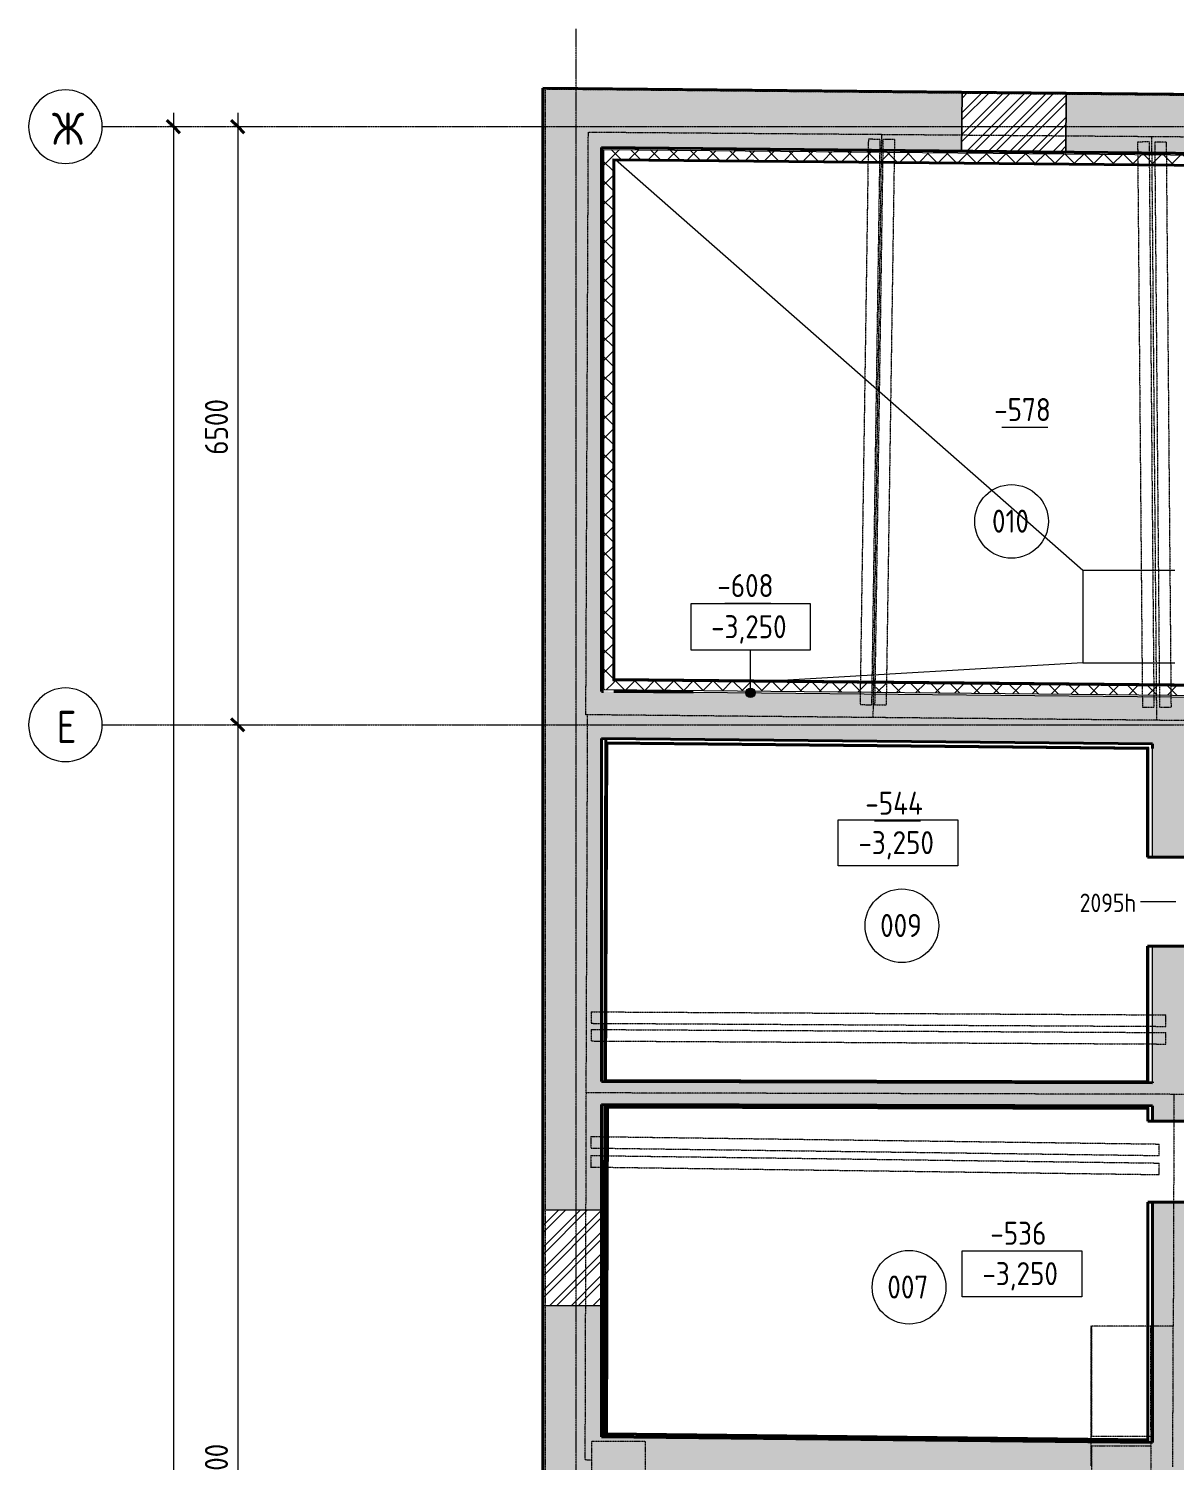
# Model space of a CAD drawing. Header units: millimetres. Extents: x -11886 to 147109, y 276 to 46084.
# Drawn here: x -11886 to 555, y 28864 to 44422 of the extents above; entities that cross this region are included whole.
import ezdxf

# ---------------------------------------------------------------- set-up
doc = ezdxf.new("R2010")
doc.units = ezdxf.units.MM
doc.linetypes.add('ADSK_Линия сетки', pattern=[25, 20, -2.5, 0, -2.5])
doc.linetypes.add('ADSK_Сверху', pattern=[4.5, 3, -1.5])
for name, color, linetype, lineweight in [('Аннотация', 7, 'Continuous', 20), ('Каркас', 7, 'Continuous', 18), ('Марки', 7, 'Continuous', 20), ('Марки дверей', 7, 'Continuous', 20), ('Марки помещений', 7, 'Continuous', 20), ('Оси', 7, 'Continuous', 9), ('Отметки', 7, 'Continuous', 9), ('Перекрытие', 7, 'Continuous', 18), ('Размеры', 7, 'Continuous', 9), ('Размеры-100', 7, 'Continuous', 9), ('Стены внутренние', 7, 'Continuous', 18), ('Стены наружные', 7, 'Continuous', 18), ('Стены штриховка', 7, 'Continuous', 18)]:
    doc.layers.add(name, color=color, linetype=linetype, lineweight=lineweight)
doc.styles.add('GOST Common', font='GOST_Common.ttf', dxfattribs={"width": 0.9, "height": 350})
doc.styles.add('GOST Common_1', font='GOST_Common.ttf', dxfattribs={"width": 0.9, "height": 250})
doc.styles.add('GOST Common_2', font='GOST_Common.ttf', dxfattribs={"width": 0.9, "height": 200})
doc.dimstyles.new('ADSK_Основной_2_5_мм', dxfattribs={"dimscale": 304.8, "dimtxt": 251.428749, "dimasz": 0.463911, "dimexe": 0.492126, "dimexo": 0.492126, "dimgap": 0.098425, "dimtad": 1, "dimdec": 1, "dimrnd": 0.1, "dimdsep": 46, "dimtxsty": 'GOST Common_1', "dimblk1": 'OBLIQUE', "dimblk2": 'OBLIQUE', "dimsah": 1, "dimcen": 0.09, "dimdle": 0.492126, "dimazin": 2, "dimtfac": 1, "dimtdec": 4, "dimtix": 1, "dimtmove": 0, "dimatfit": 3, "dimfxl": 1, "dimtvp": 1, "dimtfill": 1, "dimtolj": 1, "dimtzin": 0, "dimlwd": 20, "dimlwe": 20, "dimarcsym": 2})
pattern_1 = [(45, (0, 0), (-106.066, 106.066), []), (135, (0, 0), (-106.066, -106.066), [])]
pattern_2 = [(45, (0, 0), (-117.8655, 117.8655), []), (45, (78.58, 0), (-117.8655, 117.8655), [])]

# ---------------------------------------------------------------- blocks, each defined once
blk = doc.blocks.new('Типовая двутавровая балка _АСТО 20-93_ Балки - 27А-780858-00 План подвала кладочный')
at = {"layer": 'Каркас', "color": 253, "linetype": 'ADSK_Сверху', "true_color": 0xaaaaaa}
for p, q in [((-3119.5, 62.5), (-3119.5, -62.5)), ((-3119.5, 62.5), (3119.5, 62.5)), ((3119.5, -62.5), (3119.5, 62.5)), ((-3119.5, -62.5), (3119.5, -62.5))]:
    blk.add_line(p, q, dxfattribs=at)
blk = doc.blocks.new('Типовая двутавровая балка _АСТО 20-93_ Балки - 27А-781068-00 План подвала кладочный')
at = {"layer": 'Каркас', "color": 253, "linetype": 'ADSK_Сверху', "true_color": 0xaaaaaa}
for p, q in [((-3086.5, 62.5), (-3086.5, -62.5)), ((-3086.5, 62.5), (3086.5, 62.5)), ((3086.5, -62.5), (3086.5, 62.5)), ((-3086.5, -62.5), (3086.5, -62.5))]:
    blk.add_line(p, q, dxfattribs=at)
blk = doc.blocks.new('Ось сетки - Круг_Ø8 мм-6577-00 План подвала кладочный')
at = {"layer": 'Оси', "lineweight": 20}
for start, end in [(360, 180), (180, 360)]:
    blk.add_arc((0, 0), 4, start, end, dxfattribs=at)
blk = doc.blocks.new('ADSK_Марка_Помещение_ОдноЗначение - Номер-247393-00 План подвала кладочный')
at = {"layer": 'Марки помещений'}
blk.add_circle((0, 0), 4, dxfattribs=at)
blk = doc.blocks.new('DIMBLOCK12-00 План подвала кладочный')
at = {"layer": 'Размеры-100', "lineweight": 40}
for p, q in [((-9615, 43357), (-9686, 43427)), ((-9615, 43357), (-9545, 43286)), ((-9615, 36857), (-9686, 36927)), ((-9615, 36857), (-9545, 36786))]:
    blk.add_line(p, q, dxfattribs=at)
at = {"layer": 'Размеры-100', "lineweight": 20}
for p, q in [((-9615, 43507), (-9615, 36857)), ((-9615, 43357), (-9665, 43357)), ((-9615, 43357), (-9465, 43357)), ((-9615, 36857), (-9665, 36857)), ((-9615, 36857), (-9465, 36857))]:
    blk.add_line(p, q, dxfattribs=at)
at = {"layer": 'Размеры-100', "color": 0, "lineweight": 20, "insert": (-9972, 39791), "char_height": 250, "width": 756.84, "attachment_point": 1, "rotation": 90, "line_spacing_factor": 1.022761, "style": 'GOST Common_1', "bg_fill": 3, "box_fill_scale": 1.25, "bg_fill_color": 256, "bg_fill_true_color": 13158600, "bg_fill_transparency": 0}
blk.add_mtext('6500', dxfattribs=at)
blk = doc.blocks.new('_Oblique')
at = {"color": 0, "linetype": 'ByBlock', "lineweight": -2}
blk.add_line((-0.5, -0.5), (0.5, 0.5), dxfattribs=at)
blk = doc.blocks.new('DIMBLOCK13-00 План подвала кладочный')
at = {"layer": 'Размеры-100', "lineweight": 40}
for p, q in [((-9615, 36857), (-9686, 36927)), ((-9615, 36857), (-9545, 36786)), ((-9615, 20557), (-9686, 20627)), ((-9615, 20557), (-9545, 20486))]:
    blk.add_line(p, q, dxfattribs=at)
at = {"layer": 'Размеры-100', "lineweight": 20}
for p, q in [((-9615, 36857), (-9665, 36857)), ((-9615, 36857), (-9615, 20557)), ((-9615, 36857), (-9465, 36857)), ((-9615, 20557), (-9665, 20557)), ((-9615, 20557), (-9465, 20557))]:
    blk.add_line(p, q, dxfattribs=at)
at = {"layer": 'Размеры-100', "color": 0, "lineweight": 20, "insert": (-9972, 28336), "char_height": 250, "width": 889.8, "attachment_point": 1, "rotation": 90, "line_spacing_factor": 1.022761, "style": 'GOST Common_1', "bg_fill": 3, "box_fill_scale": 1.25, "bg_fill_color": 256, "bg_fill_true_color": 13158600, "bg_fill_transparency": 0}
blk.add_mtext('16300', dxfattribs=at)
blk = doc.blocks.new('DIMBLOCK17-00 План подвала кладочный')
at = {"layer": 'Размеры-100', "lineweight": 40}
for p, q in [((-10315, 43357), (-10386, 43427)), ((-10315, 43357), (-10245, 43286)), ((-10315, 8607), (-10386, 8677)), ((-10315, 8607), (-10245, 8536))]:
    blk.add_line(p, q, dxfattribs=at)
at = {"layer": 'Размеры-100', "lineweight": 20}
for p, q in [((-10315, 43507), (-10315, 8457)), ((-10315, 43357), (-10365, 43357)), ((-10315, 43357), (-10165, 43357)), ((-10315, 8607), (-10365, 8607)), ((-10315, 8607), (-10165, 8607))]:
    blk.add_line(p, q, dxfattribs=at)
at = {"layer": 'Размеры-100', "color": 0, "lineweight": 20, "insert": (-10672, 25577), "char_height": 250, "width": 971.62, "attachment_point": 1, "rotation": 90, "line_spacing_factor": 1.022761, "style": 'GOST Common_1', "bg_fill": 3, "box_fill_scale": 1.25, "bg_fill_color": 256, "bg_fill_true_color": 13158600, "bg_fill_transparency": 0}
blk.add_mtext('34750', dxfattribs=at)
blk = doc.blocks.new('Высотные отметки - Рамка-5093-00 План подвала кладочный')
at = {"layer": 'Аннотация'}
for p, q in [((-6.5, 0), (-6.5, 5)), ((-6.5, 5), (6.5, 5)), ((6.5, 5), (6.5, 0)), ((6.5, 0), (-6.5, 0))]:
    blk.add_line(p, q, dxfattribs=at)
blk = doc.blocks.new('ADSK_Марка_Перекрытие - Отметка низа-2041711-00 План подвала кладочный')
at = {"layer": 'Марки'}
blk.add_line((-2.5, 0), (2.5, 0), dxfattribs=at)

msp = doc.modelspace()

# ---------------------------------------------------------------- hatches: boundary and pattern name
at = {"layer": 'Отметки'}
h = msp.add_hatch(color=256, dxfattribs=at)
edge = h.paths.add_edge_path()
edge.add_arc((-4047.09, 37203.6), 50, 0, 360)
at = {"layer": 'Стены внутренние', "lineweight": 9}
h = msp.add_hatch(dxfattribs=at)
h.set_pattern_fill('FP_1', color=256, style=0, pattern_type=2)
h.set_pattern_definition(pattern_1)
h.paths.add_polyline_path([(-5543.84, 37238.16), (-5543.84, 43108.03), (-5643.84, 43108.99), (-5643.84, 37239.13)])
h = msp.add_hatch(dxfattribs=at)
h.set_pattern_fill('FP_1', color=256, style=0, pattern_type=2)
h.set_pattern_definition(pattern_1)
h.paths.add_polyline_path([(1939.32, 42935.83), (1939.32, 43035.83), (-5543.84, 43108.03), (-5543.84, 43008.02), (1919.32, 42936.02)])
at = {"layer": 'Стены внутренние', "true_color": 0xc0c0c0}
for points in [[(-4675.55, 36699.68), (-4670.59, 37209.66), (-5663.84, 37219.32), (-5663.84, 36709.3)], [(317.47, 32716.62), (317.47, 32966.62), (-5663.84, 32981.44), (-5663.84, 32731.44), (-204.37, 32717.91)], [(3309.32, 28514.44), (3309.32, 29024.47), (-5663.84, 29120.66), (-5663.84, 28610.63), (3273.11, 28514.83)]]:
    msp.add_hatch(color=9, dxfattribs=at).paths.add_polyline_path(points)
at = {"layer": 'Стены внутренние', "lineweight": 9}
h = msp.add_hatch(dxfattribs=at)
h.set_pattern_fill('FP_1', color=256, style=0, pattern_type=2)
h.set_pattern_definition(pattern_1)
h.paths.add_polyline_path([(3289.32, 37152.24), (3289.32, 37252.24), (2733.04, 37257.65), (2732.07, 37157.66), (3216.23, 37152.95)])
h.paths.add_polyline_path([(1762.11, 37167.09), (1763.08, 37267.09), (-5543.84, 37338.16), (-5543.84, 37238.16), (935.83, 37175.13)])
at = {"layer": 'Стены внутренние', "true_color": 0xc0c0c0}
h = msp.add_hatch(color=9, dxfattribs=at)
h.paths.add_polyline_path([(3309.32, 36622.02), (3309.32, 37132.04), (2731.87, 37137.66), (2727.59, 36627.68), (3257.32, 36622.52)])
h.paths.add_polyline_path([(1756.96, 36637.12), (1761.92, 37147.09), (-4670.59, 37209.66), (-4675.55, 36699.68), (935.83, 36645.1)])
h = msp.add_hatch(color=9, dxfattribs=at)
h.paths.add_polyline_path([(827.47, 29051.07), (827.47, 31670.52), (317.47, 31670.52), (317.47, 29056.54)])
h.paths.add_polyline_path([(365.73, 32549.61), (827.47, 32549.61), (827.47, 34449.54), (317.47, 34449.54), (317.47, 32549.61)])
h.paths.add_polyline_path([(827.47, 35419.54), (827.47, 36646.16), (317.47, 36651.12), (317.47, 35419.54), (757.47, 35419.54)])
at = {"layer": 'Стены наружные', "true_color": 0xc0c0c0}
h = msp.add_hatch(color=9, dxfattribs=at)
h.paths.add_polyline_path([(-6303.84, 26868.59), (-5663.84, 26868.59), (-5663.84, 30542.13), (-6303.84, 30542.13), (-6303.84, 30234.59)])
h.paths.add_polyline_path([(-6303.84, 31587), (-5663.84, 31587), (-5663.84, 43769.22), (-6303.84, 43775.39), (-6303.84, 32894.58)])
h = msp.add_hatch(color=9, dxfattribs=at)
h.paths.add_polyline_path([(3309.32, 43042.61), (3309.32, 43682.64), (-618.28, 43720.54), (-624.45, 43080.57), (3216.23, 43043.51)])
h.paths.add_polyline_path([(-1755.9, 43091.48), (-1749.73, 43731.45), (-5663.84, 43769.22), (-5663.84, 43129.19), (-2484.77, 43098.52)])
at = {"layer": 'Стены наружные', "lineweight": 9}
h = msp.add_hatch(dxfattribs=at)
h.set_pattern_fill('FP_3', color=256, style=0, pattern_type=2)
h.set_pattern_definition(pattern_2)
h.paths.add_polyline_path([(-624.45, 43080.57), (-618.28, 43720.54), (-1749.73, 43731.45), (-1755.9, 43091.48), (-1344.57, 43087.51)])
h = msp.add_hatch(dxfattribs=at)
h.set_pattern_fill('FP_3', color=256, style=0, pattern_type=2)
h.set_pattern_definition(pattern_2)
h.paths.add_polyline_path([(-6303.84, 30542.13), (-5663.84, 30542.13), (-5663.84, 31587), (-6303.84, 31587)])

# ---------------------------------------------------------------- linework, layer by layer
at = {"layer": 'Каркас', "color": 253, "linetype": 'ADSK_Сверху', "true_color": 0xaaaaaa}
for p, q in [((-2767.36, 43219.68), (-2857.85, 37076.35)), ((-2642.38, 43217.84), (-2767.36, 43219.68)), ((-2642.38, 43217.84), (-2732.86, 37074.51)), ((-2608.82, 43217.35), (-2699.3, 37074.01)), ((-2483.83, 43215.51), (-2608.82, 43217.35)), ((-2483.83, 43215.51), (-2574.31, 37072.17)), ((281.39, 43190.55), (156.4, 43189.49)), ((156.4, 43189.49), (208.65, 37048.71)), ((281.39, 43190.55), (333.64, 37049.77)), ((467.17, 43188.99), (342.18, 43187.93)), ((342.18, 43187.93), (394.43, 37047.15)), ((467.17, 43188.99), (519.42, 37048.21)), ((-2857.85, 37076.35), (-2732.86, 37074.51)), ((-2699.3, 37074.01), (-2574.31, 37072.17)), ((208.65, 37048.71), (333.64, 37049.77)), ((394.43, 37047.15), (519.42, 37048.21))]:
    msp.add_line(p, q, dxfattribs=at)
at = {"layer": 'Марки дверей'}
msp.add_line((572.47, 34934.54), (187.52, 34934.54), dxfattribs=at)
at = {"layer": 'Оси', "linetype": 'ADSK_Линия сетки'}
for p, q in [((-5940.09, 1075.56), (-5940.09, 44421.85)), ((-11086.22, 43356.79), (57141.72, 43356.79)), ((-11086.22, 36856.79), (57141.72, 36856.79))]:
    msp.add_line(p, q, dxfattribs=at)
at = {"layer": 'Отметки', "lineweight": 20}
for p, q in [((-4047.09, 37670.87), (-4046.84, 37670.87)), ((-4047.09, 37203.6), (-4047.09, 37670.87))]:
    msp.add_line(p, q, dxfattribs=at)
at = {"layer": 'Отметки'}
msp.add_circle((-4047.09, 37203.6), 50, dxfattribs=at)
at = {"layer": 'Перекрытие', "color": 9, "linetype": 'ADSK_Сверху', "true_color": 0xc2c2c2}
for p, q in [((-5835.05, 36965.97), (-5808.19, 43298.15)), ((-5808.19, 43298.15), (3479, 43225.54)), ((-2624.76, 43273.26), (-2718.1, 36935.66)), ((365.27, 36905.67), (311.28, 43250.3)), ((365.27, 36905.67), (-5835.05, 36965.97)), ((-5831.37, 32856.85), (-5815.64, 36965.79)), ((3489.39, 36875.28), (365.27, 36905.67)), ((-5842.16, 28867.73), (-5830.08, 32856.85)), ((3485.71, 32833.77), (-5831.37, 32856.85)), ((550.89, 32841.04), (543.53, 30323.51)), ((543.53, 30323.51), (-350.55, 30323.51)), ((-350.55, 30323.51), (-350.55, 28804.3)), ((539.06, 28794.03), (543.53, 30323.51)), ((-5768.75, 28866.88), (-5842.16, 28867.73))]:
    msp.add_line(p, q, dxfattribs=at)
at = {"layer": 'Перекрытие', "color": 136, "true_color": 0x008080}
for p, q in [((-440.09, 38531.74), (-5512.19, 42995.72)), ((-440.09, 38531.74), (-440.09, 37531.74)), ((559.91, 38531.74), (-440.09, 38531.74)), ((-440.09, 37531.74), (-3765.38, 37332.86)), ((-440.09, 37531.74), (559.91, 37531.74)), ((827.47, 32549.27), (317.47, 32549.61))]:
    msp.add_line(p, q, dxfattribs=at)
at = {"layer": 'Перекрытие', "color": 9, "linetype": 'ADSK_Сверху', "true_color": 0xaad4d4}
for p, q in [((-5768.75, 20920.99), (-5768.75, 29070.84)), ((-5768.75, 29070.84), (-5192.3, 29070.84)), ((-5192.3, 29070.84), (-5192.3, 20414.31))]:
    msp.add_line(p, q, dxfattribs=at)
at = {"layer": 'Стены внутренние', "lineweight": 40}
for p, q in [((-5663.84, 43129.19), (-5663.84, 37219.32)), ((2259.32, 43052.74), (-5663.84, 43129.19)), ((-5531.84, 37350.04), (-5531.84, 42995.91)), ((-5531.84, 42995.91), (1919.32, 42924.02)), ((1763.2, 37279.09), (-5531.84, 37350.04)), ((-5663.84, 37219.32), (-5643.84, 37219.13)), ((-5531.84, 37218.04), (-4670.59, 37209.66)), ((-5663.84, 36709.3), (317.47, 36651.12)), ((-5616.62, 36708.84), (-5630.89, 32981.36)), ((-5620.85, 32991.33), (-5606.82, 36656.74)), ((-5606.82, 36656.74), (265.47, 36599.62)), ((265.47, 36599.62), (265.47, 35419.54)), ((317.47, 36599.12), (317.47, 36651.12)), ((317.47, 36651.12), (317.47, 36611.12)), ((265.47, 35419.54), (757.47, 35419.54)), ((265.47, 34449.54), (265.47, 32976.75)), ((757.47, 34449.54), (265.47, 34449.54)), ((265.47, 32976.75), (-5620.85, 32991.33)), ((317.47, 32966.62), (-5663.84, 32981.44)), ((-5630.89, 32981.36), (317.47, 32966.62)), ((317.47, 32966.62), (317.47, 32976.62)), ((317.47, 32976.62), (317.47, 32966.62)), ((-5663.84, 32731.44), (317.47, 32716.62)), ((-5630.46, 32731.36), (-5641.39, 29120.42)), ((-5611.3, 29150.1), (-5600.55, 32701.28)), ((-5600.55, 32701.28), (267.47, 32686.74)), ((267.47, 32686.74), (267.47, 32549.61)), ((317.47, 32549.61), (317.47, 32716.62)), ((267.47, 32549.61), (857.47, 32549.61)), ((267.47, 31670.52), (267.47, 29087.08)), ((857.47, 31670.52), (267.47, 31670.52)), ((317.47, 29056.54), (317.47, 31670.52)), ((317.47, 29056.54), (-5663.84, 29120.66)), ((267.47, 29087.08), (-5611.3, 29150.1))]:
    msp.add_line(p, q, dxfattribs=at)
at = {"layer": 'Стены внутренние'}
msp.add_line((-4670.59, 37209.66), (1761.92, 37147.09), dxfattribs=at)
at = {"layer": 'Стены внутренние', "color": 253, "linetype": 'ADSK_Сверху', "true_color": 0xaaaaaa}
for p, q in [((-341.09, 29121.59), (-341.09, 30323.51)), ((296.51, 30323.51), (299.33, 28491.79)), ((298.36, 29121.59), (-341.09, 29121.59)), ((-341.09, 29021.59), (298.52, 29021.59)), ((-341.09, 28491.79), (-341.09, 29021.59))]:
    msp.add_line(p, q, dxfattribs=at)
at = {"layer": 'Стены наружные', "lineweight": 40}
for p, q in [((-6303.84, 43775.39), (-6303.84, 26868.59)), ((-618.28, 43720.54), (-6303.84, 43775.39)), ((3949.32, 43676.47), (-618.28, 43720.54)), ((-5663.84, 37219.32), (-5663.84, 43129.19)), ((-5663.84, 43129.19), (-624.45, 43080.57)), ((-5663.84, 32981.44), (-5663.84, 36709.3)), ((-5663.84, 29120.66), (-5663.84, 32731.44))]:
    msp.add_line(p, q, dxfattribs=at)
at = {"layer": 'Стены наружные', "color": 253, "linetype": 'ADSK_Сверху', "true_color": 0xaaaaaa}
for p, q in [((3943.5, 43663.9), (-6278.75, 43762.53)), ((-6278.75, 43762.53), (-6278.75, 20920.99))]:
    msp.add_line(p, q, dxfattribs=at)
at = {"layer": 'Стены наружные'}
for p, q in [((-1755.9, 43091.48), (-1749.73, 43731.45)), ((-1749.73, 43731.45), (-1755.9, 43091.48)), ((-618.28, 43720.54), (-624.45, 43080.57)), ((-624.45, 43080.57), (-618.28, 43720.54)), ((-6303.84, 31587), (-5663.84, 31587)), ((-5663.84, 30542.13), (-6303.84, 30542.13))]:
    msp.add_line(p, q, dxfattribs=at)
at = {"layer": 'Стены штриховка'}
for p, q in [((-5643.84, 43108.99), (-5643.84, 37239.13)), ((-5643.84, 43108.99), (1939.32, 43035.83)), ((-5543.84, 43008.02), (-5543.84, 37338.16)), ((-5543.84, 43008.02), (1939.32, 42935.83)), ((-5533.84, 42997.93), (-5533.84, 37348.06)), ((-5533.84, 42997.93), (1919.32, 42926.02)), ((-5533.84, 37348.06), (1763.18, 37277.09)), ((-5643.84, 37239.13), (1762.11, 37167.09)), ((-5543.84, 37338.16), (1763.08, 37267.09)), ((277.47, 36611.51), (-5616.78, 36668.84)), ((267.47, 36601.6), (-5606.81, 36658.74)), ((267.47, 36601.6), (267.47, 35419.54)), ((277.47, 35419.54), (277.47, 36611.51)), ((317.47, 35419.54), (317.47, 36599.12)), ((267.47, 32976.74), (267.47, 34449.54)), ((277.47, 32966.72), (277.47, 34449.54)), ((317.47, 32976.62), (317.47, 34449.54)), ((-5610.52, 32711.31), (-5621.33, 29140.21)), ((277.47, 32696.72), (-5610.52, 32711.31)), ((277.47, 32549.61), (277.47, 32696.72)), ((277.47, 29076.97), (277.47, 31670.52)), ((-5621.33, 29140.21), (277.47, 29076.97))]:
    msp.add_line(p, q, dxfattribs=at)

# ---------------------------------------------------------------- block references
at = {"layer": 'Каркас', "color": 253, "linetype": 'ADSK_Сверху', "true_color": 0xaaaaaa}
for name, p, rotation in [('Типовая двутавровая балка _АСТО 20-93_ Балки - 27А-780858-00 План подвала кладочный', (-2657.79, 33658.65), 359.6943627129031), ('Типовая двутавровая балка _АСТО 20-93_ Балки - 27А-780858-00 План подвала кладочный', (-2656.71, 33466.7), 359.6943627129031), ('Типовая двутавровая балка _АСТО 20-93_ Балки - 27А-781068-00 План подвала кладочный', (-2695.89, 32279.33), 359.2401188267396), ('Типовая двутавровая балка _АСТО 20-93_ Балки - 27А-781068-00 План подвала кладочный', (-2696.02, 32072.59), 359.2401188267396)]:
    msp.add_blockref(name, p, dxfattribs=dict(at, rotation=rotation))
at = {"layer": 'Марки', "xscale": 99.99999999999993, "yscale": 99.99999999999993, "zscale": 99.99999999999993}
for p in [(-1069.1, 40089.46), (-4076.03, 38176.87), (-2450.84, 35812.04), (-1111.47, 31138.74)]:
    msp.add_blockref('ADSK_Марка_Перекрытие - Отметка низа-2041711-00 План подвала кладочный', p, dxfattribs=at)
at = {"layer": 'Марки помещений', "xscale": 99.99999999999993, "yscale": 99.99999999999993, "zscale": 99.99999999999993}
for p in [(-1212.42, 39067.01), (-2403.4, 34673.18), (-2325.31, 30744.63)]:
    msp.add_blockref('ADSK_Марка_Помещение_ОдноЗначение - Номер-247393-00 План подвала кладочный', p, dxfattribs=at)
at = {"layer": 'Оси', "lineweight": 20, "xscale": 99.99999999999993, "yscale": 99.99999999999993, "zscale": 99.99999999999993, "rotation": 269.9999999999994}
for p in [(-11486.22, 43356.79), (-11486.22, 36856.79)]:
    msp.add_blockref('Ось сетки - Круг_Ø8 мм-6577-00 План подвала кладочный', p, dxfattribs=at)
at = {"layer": 'Отметки', "lineweight": 20, "extrusion": (0, 0, -1), "xscale": 99.99999999999993, "yscale": 99.99999999999993, "zscale": 99.99999999999993}
msp.add_blockref('Высотные отметки - Рамка-5093-00 План подвала кладочный', (4046.84, 37670.87), dxfattribs=at)
at = {"layer": 'Отметки', "lineweight": 20, "xscale": 99.99999999999993, "yscale": 99.99999999999993, "zscale": 99.99999999999993}
for p in [(-2446.74, 35324.35), (-1100.33, 30640.98)]:
    msp.add_blockref('Высотные отметки - Рамка-5093-00 План подвала кладочный', p, dxfattribs=at)

# ---------------------------------------------------------------- texts
at = {"layer": 'Марки', "lineweight": 9, "char_height": 250, "attachment_point": 1, "style": 'GOST Common_1'}
for s, insert, width in [('-578', (-1401.03, 40407.3), 779.2402), ('-608', (-4407.96, 38494.71), 779.2402), ('-544', (-2800.77, 36129.87), 822.5314), ('-536', (-1443.41, 31456.58), 779.2402)]:
    msp.add_mtext(s, dxfattribs=dict(at, insert=insert, width=width))
at = {"layer": 'Марки дверей', "lineweight": 9, "insert": (-473.08, 35022.12), "char_height": 200, "width": 793.6706, "attachment_point": 1, "style": 'GOST Common_2'}
msp.add_mtext('2095h', dxfattribs=at)
at = {"layer": 'Марки помещений', "lineweight": 9, "char_height": 250, "attachment_point": 1, "style": 'GOST Common_1'}
for s, insert, width in [('010', (-1424.83, 39194.74), 526.7087), ('009', (-2639.66, 34800.91), 584.4302), ('007', (-2561.56, 30872.35), 584.4302)]:
    msp.add_mtext(s, dxfattribs=dict(at, insert=insert, width=width))
at = {"layer": 'Оси', "char_height": 350, "attachment_point": 1, "style": 'GOST Common'}
for s, insert, width in [('\\fGOST Common|b0|i0|c204|p34|;\\W.9;Ж', (-11632.4, 43509.38), 389.6201), ('\\fGOST Common|b0|i0|c204|p34|;\\W.9;Е', (-11584.7, 37009.38), 274.1771)]:
    msp.add_mtext(s, dxfattribs=dict(at, insert=insert, width=width))
at = {"layer": 'Отметки', "lineweight": 20, "char_height": 250, "width": 1028.8226, "attachment_point": 1, "line_spacing_factor": 1.022761, "style": 'GOST Common_1'}
for insert in [(-4475.52, 38047.57), (-2875.42, 35701.06), (-1529.01, 31017.69)]:
    msp.add_mtext('-3,250', dxfattribs=dict(at, insert=insert))

# ---------------------------------------------------------------- next in the draw order: dimensions: what is measured, and where the dimension line sits
at = {"layer": 'Размеры', "lineweight": 20}
for base, p1, p2, override, picture, middle in [((-10315.21, 8606.79), (-10215.22, 43356.79), (-10215.22, 8606.79), {"dimpost": '<>', "dimfxl": 34750}, 'DIMBLOCK17-00 План подвала кладочный', (-10470.21, 25981.79)), ((-9615.21, 36856.79), (-9515.22, 43356.79), (-9515.22, 36856.79), {"dimpost": '<>', "dimfxl": 6500}, 'DIMBLOCK12-00 План подвала кладочный', (-9770.21, 40106.79))]:
    dim = msp.add_linear_dim(base=base, p1=p1, p2=p2, angle=90, dimstyle='ADSK_Основной_2_5_мм', override=override, dxfattribs=at)
    dim.commit()
    dim.dimension.update_dxf_attribs({"geometry": picture, "text_midpoint": middle})

# ---------------------------------------------------------------- next in the draw order: dimensions: what is measured, and where the dimension line sits
dim = msp.add_linear_dim(base=(-9615.21, 20556.79), p1=(-9515.22, 36856.79), p2=(-9515.22, 20556.79), angle=90, dimstyle='ADSK_Основной_2_5_мм', override={"dimpost": '<>', "dimfxl": 16300}, dxfattribs=at)
dim.commit()
dim.dimension.update_dxf_attribs({"geometry": 'DIMBLOCK13-00 План подвала кладочный', "text_midpoint": (-9770.21, 28706.79)})

doc.saveas('drawing.dxf')
